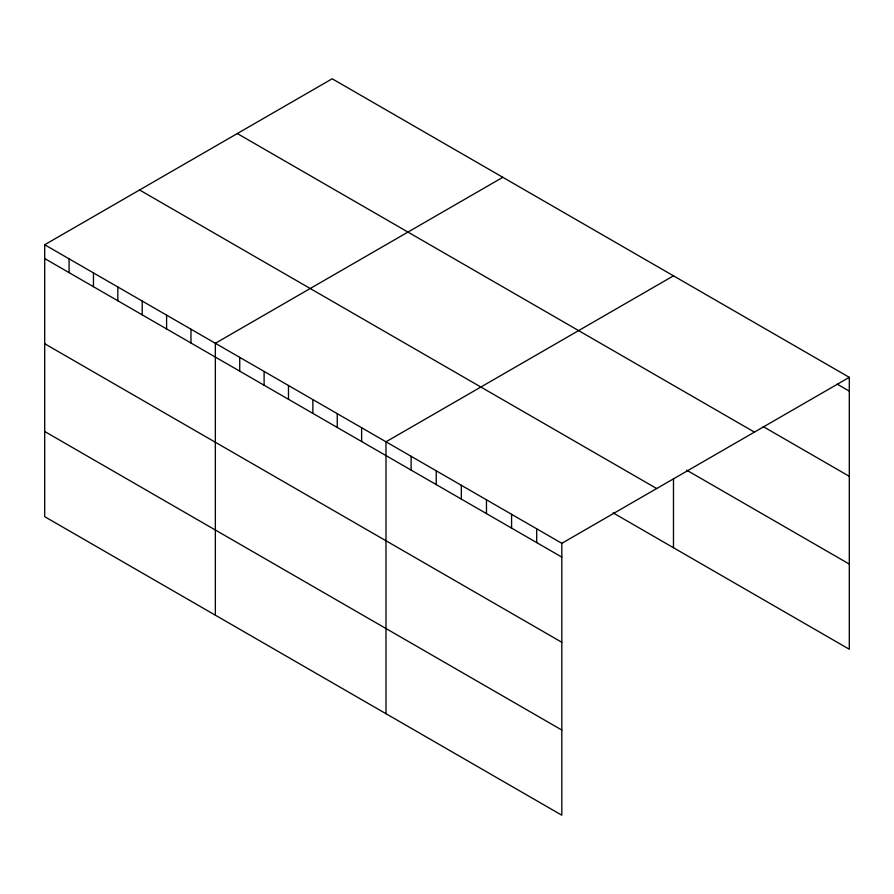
<?xml version="1.0" encoding="UTF-8"?>
<svg xmlns="http://www.w3.org/2000/svg" width="894" height="894" viewBox="0 0 894 894"><rect width="100%" height="100%" fill="white"/><g stroke="black" fill="none" stroke-linecap="round" stroke-linejoin="round"><path stroke-width="1.34" d="M44.7 244.755L561.823 543.317L561.823 815.216L44.7 516.665L44.7 244.755L332.177 78.784L849.3 377.335L849.3 649.245L613.116 512.877M502.83 177.303L215.353 343.285L215.353 615.184M673.484 275.833L385.996 441.804L385.996 713.703M561.823 543.317L849.3 377.335M837.343 384.23L849.3 391.136M763.185 426.594L849.3 476.312M237.312 133.552L754.435 432.115M686.637 470.155L849.3 564.069M139.565 189.986L656.688 488.537M44.7 258.556L561.823 557.107M44.7 343.732L561.823 642.283M44.7 431.489L561.823 730.04M673.484 478.782L673.484 547.731M536.702 528.812L536.702 542.613M511.58 514.307L511.58 528.108M486.47 499.813L486.47 513.603M461.349 485.308L461.349 499.109M436.238 470.803L436.238 484.604M411.117 456.309L411.117 470.099M361.623 427.734L361.623 441.524M337.239 413.654L337.239 427.455M312.866 399.584L312.866 413.374M288.483 385.504L288.483 399.305M264.11 371.435L264.11 385.225M239.726 357.354L239.726 371.155M190.97 329.204L190.97 343.005M166.597 315.135L166.597 328.925M142.213 301.054L142.213 314.856M117.84 286.985L117.84 300.775M93.457 272.905L93.457 286.706M69.084 258.835L69.084 272.625"/></g></svg>
